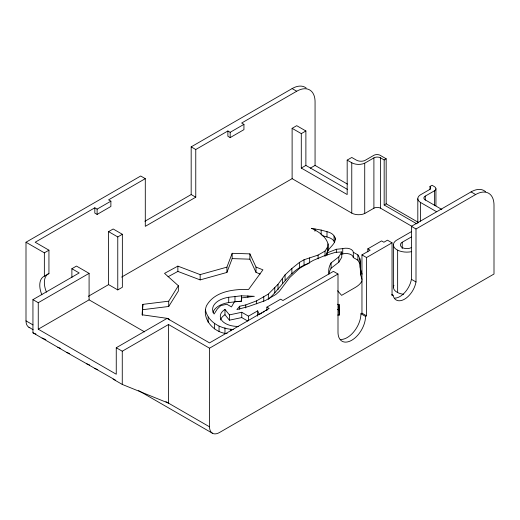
<?xml version="1.0" encoding="UTF-8"?>
<svg xmlns="http://www.w3.org/2000/svg" width="520" height="520" viewBox="0 0 520 520"><rect width="100%" height="100%" fill="white"/><g stroke="black" fill="none" stroke-linecap="round" stroke-linejoin="round"><path stroke-width="0.78" d="M260.163 274.027L256.016 272.376L256.016 267.079L249.886 253.877L232.174 253.311L226.915 267.137L200.155 274.606L177.866 266.123L164.535 273.37L178.353 285.733L168.721 301.184L142.857 304.375L142.071 314.776L168.513 318.539L169.403 319.872M142.435 315.269L142.857 304.375M327.457 252.122C331.74 240.747 320.58 232.174 311.389 228.326L321.146 230.067L326.995 231.68A12.292 7.098 0 0 1 334.068 235.995L335.303 238.102C335.751 244.595 328.614 247.254 326.989 252.961L326.989 255.229M325.397 255.788L327.294 252.863L327.294 247.566L328.12 243.854M227.181 333.671C214.117 332.69 201.487 319.332 206.362 306.026C214.194 291.324 233.532 289.062 248.619 289.432L262.925 269.834L256.016 267.079M168.044 276.764L177.866 271.421L200.155 279.903L226.915 272.435L232.174 258.609L232.174 253.311M328.991 274.157A43.862 25.324 0 0 1 331.091 262.912L338.819 256.893L341.763 251.972L335.309 252.356L323.921 255.944L313.385 260.319L299.618 268.268L289.718 277.557L279.357 291.291L275.886 294.45L265.2 300.619L248.651 306.456L236.88 309.608L239.681 306.228L245.772 304.928L256.639 300.833L268.346 294.079L278.005 284.323L285.064 274.872L291.87 268.489L299.442 262.405L304.031 259.76L318.091 255.073L325.013 251.076L327.294 247.566M329.069 273.137A43.862 25.324 0 0 1 331.091 268.209L338.819 262.19L341.763 257.27L341.763 251.972M142.857 309.673L168.721 306.481L178.353 291.031L178.353 285.733M268.879 298.838C281.749 287.066 290.563 269.139 308.243 263.653M29.874 327.697A14.008 8.086 -60 0 1 26 320.86L26 242.236L140.706 176.007L145.294 178.659L145.294 226.337L195.767 197.203L195.767 149.519L227.883 130.975L230.178 132.301L243.939 124.352L243.939 129.649L230.178 137.599L227.883 136.273L227.883 130.975M144.911 221.26L191.178 194.552L191.178 146.868L292.117 88.588A25.954 14.983 -60 0 1 306.176 88.042M94.822 207.799L94.822 213.096L97.117 214.416L110.884 206.472L110.884 201.175L97.117 209.118L94.822 207.799L35.178 242.236L48.939 250.179L48.939 273.539A19.012 10.979 60 0 0 46.462 292.142M145.294 178.659L108.589 199.849L110.884 201.175M347.399 184.087L315.062 165.412L315.062 101.835A25.954 14.983 -60 0 0 296.706 91.241L241.644 123.026L243.939 124.352M26 242.236L44.356 252.831L48.939 250.179M108.589 284.615L108.589 231.634L113.178 228.989L122.356 234.286L122.356 287.267L117.767 289.913L108.589 284.615L88.316 296.322M121.596 277.108L292.117 178.659L292.117 128.329L296.706 125.677L305.883 130.975L305.883 165.412L347.594 189.494M41.873 294.788A19.012 10.979 60 0 1 44.356 276.192L48.939 273.539M108.589 231.634L117.767 236.938L122.356 234.286M292.117 128.329L301.294 133.627L305.883 130.975M71.883 277.583L71.883 268.723L76.473 266.071L89.089 273.358L89.089 299.851L144.599 331.897M69.66 353.606L66.677 352.397L32.942 332.807L32.942 299.637L79.183 272.942L71.883 268.723M32.942 299.637L38.259 302.705L89.089 273.358M301.294 133.627L301.294 168.064L305.883 165.412M310.303 168.161L315.062 165.412M38.259 302.705L38.259 329.199L89.089 299.851M301.294 168.064L347.178 194.552L347.178 160.115L351.767 157.463L356.356 160.115A6.65 3.842 0 0 0 364.611 160.648L373.782 155.35A4.622 2.672 0 0 1 379.678 155.038L386.178 158.788L386.178 203.821L418.158 222.287M347.178 160.115L351.767 162.767A9.737 5.623 0 0 0 364.722 163.183L373.9 157.885A4.745 2.743 0 0 1 380.387 157.762L384.169 159.952L384.169 204.984L416.839 223.847M384.169 159.952L386.178 158.788M38.259 329.199L116.259 374.231L116.259 347.737L167.089 318.389L209.528 342.894L269.178 308.458L266.883 307.132L266.883 310.161M116.259 347.737L122.265 351.208L168.513 324.512L209.528 348.192L338 274.021L338 332.3A19.468 11.239 -60 0 0 351.767 340.249A19.468 11.239 -60 0 0 365.528 316.407L366.548 315.815L366.548 257.536L392.041 242.821L392.041 295.802L393.062 295.211A16.627 9.601 -60 0 0 404.528 299.189A16.627 9.601 -60 0 0 416 281.97L416 228.989L475.644 194.552A25.954 14.983 -60 0 1 494 205.147L494 274.021L219.433 432.543A14.008 8.086 -60 0 1 209.528 426.822L165.887 401.629M292.117 178.659L351.767 213.096A9.737 5.623 0 0 0 364.722 213.512L373.9 208.214A4.745 2.743 0 0 1 380.387 208.091L411.827 226.291M384.169 204.984L386.178 203.821M420.589 221.169L420.589 202.501A9.49 5.479 0 0 1 420.166 195.006L429.338 189.709A4.55 2.626 0 0 0 429.995 186.472L432.062 185.283L434.538 186.713A5.077 2.931 0 0 1 434.447 190.808L434.447 205.419M441.863 209.482L425.178 199.849A4.524 2.613 0 0 1 425.269 196.105L434.447 190.808M238.427 326.411A17.485 10.095 0 0 1 221.871 320.528A17.485 10.095 0 0 1 224.978 309.445L229.417 314.886L241.761 312.28L248.475 316.154L257.654 310.856L259.266 314.483L261.885 312.975M266.883 307.132L280.644 299.189L282.939 300.508L333.411 271.369L338 274.021M367.822 251.882L367.822 248.853L381.589 240.91L383.884 242.236L387.452 240.175L392.041 242.821M366.548 315.815L361.959 313.17L361.959 254.891L370.116 250.179L367.822 248.853M394.829 298.142A16.627 9.601 -60 0 0 411.411 279.318L411.411 226.337L471.062 191.9A25.954 14.983 -60 0 1 485.622 191.789M263.198 312.214L264.505 311.461M265.817 310.7L267.131 309.946M411.554 231.556L397.644 239.583A12.071 6.968 0 0 0 397.644 250.179L397.644 292.565A14.125 8.158 0 0 0 403.526 294.294M402.233 248.697L402.233 242.236L411.275 237.016M340.294 339.443A19.468 11.239 -60 0 0 360.938 313.755L361.959 313.17M326.989 252.961L336.343 249.269L342.738 248.631A7.319 4.225 0 0 1 353.314 252.258L357.897 254.904C362.947 262.074 358.605 271.674 362.07 279.422M224.978 309.445L224.978 314.743L229.417 320.183L241.761 317.577L247.806 321.067M228.709 297.264L241.41 295.815L254.326 296.309L241.644 297.901L241.15 301.639L234.676 301.353L231.478 306.917L226.889 304.265L220.805 305.572L217.275 309.056L214.117 313.995A21.769 12.571 0 0 1 228.709 297.264L228.709 302.562A21.769 12.571 0 0 0 212.986 312.37M228.709 302.562L241.41 301.113L241.41 295.815M337.707 315.062L339.281 314.847L339.06 304.46L337.474 304.272M341.14 254.092L342.738 253.929A7.319 4.225 0 0 1 353.314 257.556L357.897 260.202L359.905 263.77L360.685 274.995M232.174 258.609L249.886 259.175L256.016 272.376M205.387 309.731C207.994 322.524 221.228 329.05 233.305 329.433M337.474 309.569L339.06 309.757L339.176 315.347M321.88 235.567L326.995 236.983A12.292 7.098 0 0 1 334.068 241.293L334.685 242.346M57.772 347.256L60.755 348.459M32.942 332.807L35.926 334.016M66.677 352.397L115.33 380.036M113.087 379.132L122.265 384.429L168.513 403.143L168.513 324.512M42.12 338.059L45.851 339.573M86.645 363.766L89.628 364.981M94.816 368.485L97.799 369.694M292.117 88.588L296.706 91.241M471.062 191.9L475.644 194.552M420.589 202.501L436.579 211.731M411.411 226.337L416 228.989M191.178 146.868L195.767 149.519M411.411 279.318L416 281.97M361.959 254.891L366.548 257.536M391.749 294.457L393.062 295.211M191.178 194.552L195.767 197.203M360.938 313.755L365.528 316.407M26 320.86L33.001 324.903M28.899 327.275L33.117 329.713M138.6 390.604L212.433 433.231M337.649 290.797L341.607 295.36L355.375 287.417A26.026 15.028 0 0 0 362.024 280.858M360.685 269.698L362.07 274.125M429.995 186.472L429.995 189.69M435.935 188.767L435.935 205.816M425.269 196.105L425.269 200.161M417.813 198.803L417.813 223.158M393.419 244.881L393.419 287.267M380.387 157.762L380.387 208.091M373.9 157.885L373.9 208.214M364.722 163.183L364.722 213.512M360.165 262.21L360.165 267.507M359.905 258.466L359.905 263.77M357.897 254.904L357.897 260.202M353.314 252.258L353.314 257.556M351.767 162.767L351.767 213.096M342.738 248.631L342.738 253.929M339.06 304.46L339.06 309.757M338.819 256.893L338.819 262.19M336.343 249.269L336.343 252.297M335.303 238.102L335.303 239.616M334.068 235.995L334.068 241.293M331.091 262.912L331.091 268.209M326.995 231.68L326.995 236.983M325.013 251.076L325.013 256.373M321.146 230.067L321.146 234.605M318.091 255.073L318.091 258.856M314.945 228.963L314.945 231.231M309.647 257.887L309.647 263.185M304.031 259.76L304.031 265.057M299.442 262.405L299.442 267.703M291.87 268.489L291.87 273.786M285.064 274.872L285.064 280.169M282.497 278.311L282.497 283.608M278.005 284.323L278.005 289.62M274.781 287.573L274.781 292.87M268.346 294.079L268.346 299.377M263.757 296.725L263.757 301.269M257.654 310.856L257.654 316.154M256.639 300.833L256.639 303.862M249.886 253.877L249.886 259.175M248.475 316.154L248.475 320.697M247.897 295.796L247.897 297.31M245.772 304.928L245.772 307.957M241.761 312.28L241.761 317.577M239.681 306.228L239.681 309.257M234.975 296.289L234.975 301.587M230.874 329.336L230.874 330.85M230.178 132.301L230.178 137.599M229.417 314.886L229.417 320.183M226.915 267.137L226.915 272.435M224.965 327.788L224.965 333.093M219.05 326.248L219.05 331.546M214.468 323.596L214.468 328.894M209.528 348.192L209.528 426.822M208.156 317.05L208.156 322.348M200.155 274.606L200.155 279.903M177.866 266.123L177.866 271.421M168.721 301.184L168.721 306.481M122.265 351.208L122.265 384.429M117.767 236.938L117.767 289.913M97.117 209.118L97.117 214.416M44.356 252.831L44.356 276.192M411.411 247.533A6.409 3.699 0 0 1 402.233 247.533A6.571 3.79 0 0 1 402.233 242.236M411.716 251.628A14.125 8.158 0 0 1 397.644 250.179M397.644 292.565A12.071 6.968 0 0 1 393.913 285.285M220.532 319.937A17.485 10.095 0 0 1 224.978 314.743"/></g></svg>
